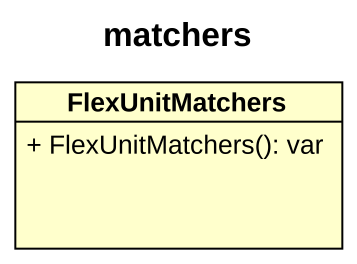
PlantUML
@startuml
title matchers
hide circle
hide empty members
skinparam classAttributeIconSize 0
class FlexUnitMatchers {
  + FlexUnitMatchers(): var
}
@enduml
